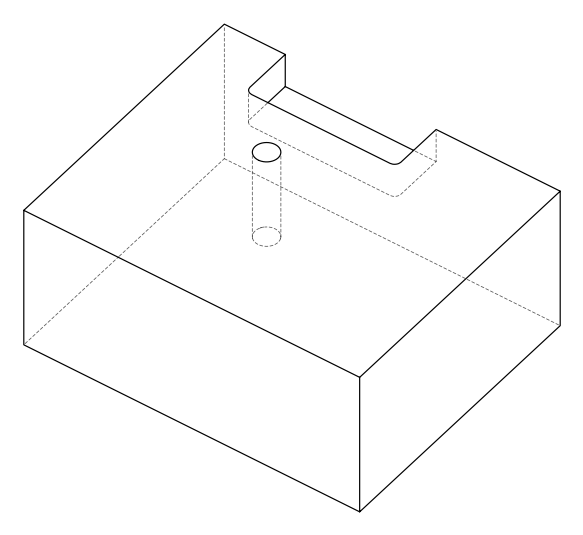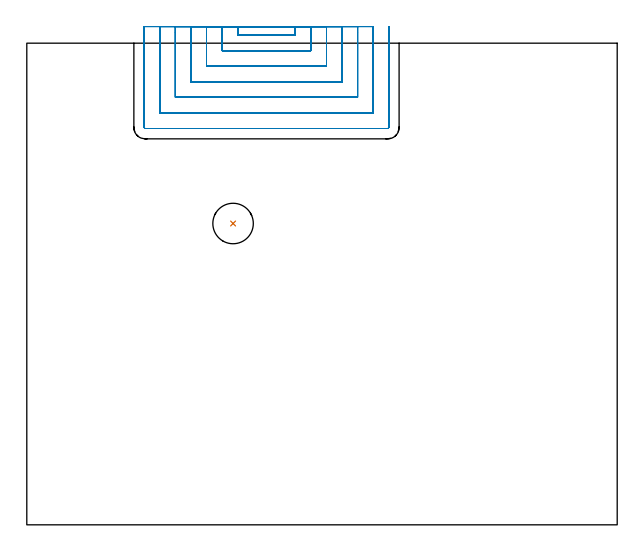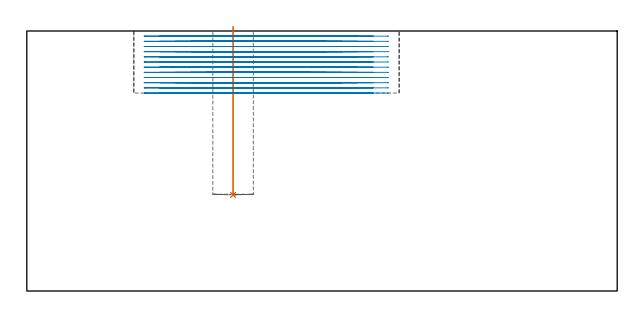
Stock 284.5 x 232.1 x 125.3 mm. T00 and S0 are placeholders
(PLAN: 2 operations, 1 tool changes, 43.5 min)
(1 INDEXABLE_INSERT_DRILL_BLIND_HOLE_FROM_SOLID | STEP1POCKET | NXT0302_010 | 0.33 min | 23504 mm3)
(2 MILL_SLOT | SLOT_PARTIAL_RECTANGULAR | NXT0201_013 | Follow Part, ap 2.5, ae 75% | 43.22 min | 175784 mm3)
(TOOL NXT0302_010 | Index. Insert Drill 19.5mm [880-D1950L25-05] | D19.5 PA176 FL98 Z2)
(TOOL NXT0201_013 | ENDMILL 10mm | D10 FL30 Z4)
(OP 1 INDEXABLE_INSERT_DRILL_BLIND_HOLE_FROM_SOLID)
G17 G21 G94 G90
T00 M6
G54
G17 G0 G90 X99.4 Y145.2 S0 M3
G43 Z135.3 H1
G94 G81 G98 Z46.3 F250. R127.3
G80
M5
M2
(OP 2 MILL_SLOT)
G17 G21 G94 G90
T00 M6
G54
G17 G0 G90 X101.6 Y240.1 S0 M3
G43 Z135.3 H0
Z122.808
G94 G1 Y237.1 F250.
Y236. F500.
X129.4
Y237.1
Y240.1 F250.
X94.1
Y237.1
Y228.5 F500.
X136.9
Y237.1
Y240.1 F250.
X86.6
Y237.1
Y221. F500.
X144.4
Y237.1
Y240.1 F250.
X79.1
Y237.1
Y213.5 F500.
X151.9
Y237.1
Y240.1 F250.
X71.6
Y237.1
Y206. F500.
X159.4
Y237.1
Y240.1 F250.
X64.1
Y237.1
Y198.5 F500.
X166.9
Y237.1
Y240.1 F250.
X56.6
Y237.1
Y191.5 F500.
G3 X57.1 Y191. R0.5
G1 X173.9
G3 X174.4 Y191.5 R0.5
G1 Y237.1
Y240.1 F250.
G0 X101.6 Z120.317
G1 Y237.1
Y236. F500.
X129.4
Y237.1
Y240.1 F250.
X94.1
Y237.1
Y228.5 F500.
X136.9
Y237.1
Y240.1 F250.
X86.6
Y237.1
Y221. F500.
X144.4
Y237.1
Y240.1 F250.
X79.1
Y237.1
Y213.5 F500.
X151.9
Y237.1
Y240.1 F250.
X71.6
Y237.1
Y206. F500.
X159.4
Y237.1
Y240.1 F250.
X64.1
Y237.1
Y198.5 F500.
X166.9
Y237.1
Y240.1 F250.
X56.6
Y237.1
Y191.5 F500.
G3 X57.1 Y191. R0.5
G1 X173.9
G3 X174.4 Y191.5 R0.5
G1 Y237.1
Y240.1 F250.
G0 X101.6 Z117.825
G1 Y237.1
Y236. F500.
X129.4
Y237.1
Y240.1 F250.
X94.1
Y237.1
Y228.5 F500.
X136.9
Y237.1
Y240.1 F250.
X86.6
Y237.1
Y221. F500.
X144.4
Y237.1
Y240.1 F250.
X79.1
Y237.1
Y213.5 F500.
X151.9
Y237.1
Y240.1 F250.
X71.6
Y237.1
Y206. F500.
X159.4
Y237.1
Y240.1 F250.
X64.1
Y237.1
Y198.5 F500.
X166.9
Y237.1
Y240.1 F250.
X56.6
Y237.1
Y191.5 F500.
G3 X57.1 Y191. R0.5
G1 X173.9
G3 X174.4 Y191.5 R0.5
G1 Y237.1
Y240.1 F250.
G0 X101.6 Z115.333
G1 Y237.1
Y236. F500.
X129.4
Y237.1
Y240.1 F250.
X94.1
Y237.1
Y228.5 F500.
X136.9
Y237.1
Y240.1 F250.
X86.6
Y237.1
Y221. F500.
X144.4
Y237.1
Y240.1 F250.
X79.1
Y237.1
Y213.5 F500.
X151.9
Y237.1
Y240.1 F250.
X71.6
Y237.1
Y206. F500.
X159.4
Y237.1
Y240.1 F250.
X64.1
Y237.1
Y198.5 F500.
X166.9
Y237.1
Y240.1 F250.
X56.6
Y237.1
Y191.5 F500.
G3 X57.1 Y191. R0.5
G1 X173.9
G3 X174.4 Y191.5 R0.5
G1 Y237.1
Y240.1 F250.
G0 X101.6 Z112.842
G1 Y237.1
Y236. F500.
X129.4
Y237.1
Y240.1 F250.
X94.1
Y237.1
Y228.5 F500.
X136.9
Y237.1
Y240.1 F250.
X86.6
Y237.1
Y221. F500.
X144.4
Y237.1
Y240.1 F250.
X79.1
Y237.1
Y213.5 F500.
X151.9
Y237.1
Y240.1 F250.
X71.6
Y237.1
Y206. F500.
X159.4
Y237.1
Y240.1 F250.
X64.1
Y237.1
Y198.5 F500.
X166.9
Y237.1
Y240.1 F250.
X56.6
Y237.1
Y191.5 F500.
G3 X57.1 Y191. R0.5
G1 X173.9
G3 X174.4 Y191.5 R0.5
G1 Y237.1
Y240.1 F250.
G0 X101.6 Z110.35
G1 Y237.1
Y236. F500.
X129.4
Y237.1
Y240.1 F250.
X94.1
Y237.1
Y228.5 F500.
X136.9
Y237.1
Y240.1 F250.
X86.6
Y237.1
Y221. F500.
X144.4
Y237.1
Y240.1 F250.
X79.1
Y237.1
Y213.5 F500.
X151.9
Y237.1
Y240.1 F250.
X71.6
Y237.1
Y206. F500.
X159.4
Y237.1
Y240.1 F250.
X64.1
Y237.1
Y198.5 F500.
X166.9
Y237.1
Y240.1 F250.
X56.6
Y237.1
Y191.5 F500.
G3 X57.1 Y191. R0.5
G1 X173.9
G3 X174.4 Y191.5 R0.5
G1 Y237.1
Y240.1 F250.
G0 X101.6 Z107.858
G1 Y237.1
Y236. F500.
X129.4
Y237.1
Y240.1 F250.
X94.1
Y237.1
Y228.5 F500.
X136.9
Y237.1
Y240.1 F250.
X86.6
Y237.1
Y221. F500.
X144.4
Y237.1
Y240.1 F250.
X79.1
Y237.1
Y213.5 F500.
X151.9
Y237.1
Y240.1 F250.
X71.6
Y237.1
Y206. F500.
X159.4
Y237.1
Y240.1 F250.
X64.1
Y237.1
Y198.5 F500.
X166.9
Y237.1
Y240.1 F250.
X56.6
Y237.1
Y191.5 F500.
G3 X57.1 Y191. R0.5
G1 X173.9
G3 X174.4 Y191.5 R0.5
G1 Y237.1
Y240.1 F250.
G0 X101.6 Z105.367
G1 Y237.1
Y236. F500.
X129.4
Y237.1
Y240.1 F250.
X94.1
Y237.1
Y228.5 F500.
X136.9
Y237.1
Y240.1 F250.
X86.6
Y237.1
Y221. F500.
X144.4
Y237.1
Y240.1 F250.
X79.1
Y237.1
Y213.5 F500.
X151.9
Y237.1
Y240.1 F250.
X71.6
Y237.1
Y206. F500.
X159.4
Y237.1
Y240.1 F250.
X64.1
Y237.1
Y198.5 F500.
X166.9
Y237.1
Y240.1 F250.
X56.6
Y237.1
Y191.5 F500.
G3 X57.1 Y191. R0.5
G1 X173.9
G3 X174.4 Y191.5 R0.5
G1 Y237.1
Y240.1 F250.
G0 X101.6 Z102.875
G1 Y237.1
Y236. F500.
X129.4
Y237.1
Y240.1 F250.
X94.1
Y237.1
Y228.5 F500.
X136.9
Y237.1
Y240.1 F250.
X86.6
Y237.1
Y221. F500.
X144.4
Y237.1
Y240.1 F250.
X79.1
Y237.1
Y213.5 F500.
X151.9
Y237.1
Y240.1 F250.
X71.6
Y237.1
Y206. F500.
X159.4
Y237.1
Y240.1 F250.
X64.1
Y237.1
Y198.5 F500.
X166.9
Y237.1
Y240.1 F250.
X56.6
Y237.1
Y191.5 F500.
G3 X57.1 Y191. R0.5
G1 X173.9
G3 X174.4 Y191.5 R0.5
G1 Y237.1
Y240.1 F250.
G0 X101.6 Z100.383
G1 Y237.1
Y236. F500.
X129.4
Y237.1
Y240.1 F250.
X94.1
Y237.1
Y228.5 F500.
X136.9
Y237.1
Y240.1 F250.
X86.6
Y237.1
Y221. F500.
X144.4
Y237.1
Y240.1 F250.
X79.1
Y237.1
Y213.5 F500.
X151.9
Y237.1
Y240.1 F250.
X71.6
Y237.1
Y206. F500.
X159.4
Y237.1
Y240.1 F250.
X64.1
Y237.1
Y198.5 F500.
X166.9
Y237.1
Y240.1 F250.
X56.6
Y237.1
Y191.5 F500.
G3 X57.1 Y191. R0.5
G1 X173.9
G3 X174.4 Y191.5 R0.5
G1 Y237.1
Y240.1 F250.
G0 X101.6 Z97.892
G1 Y237.1
Y236. F500.
X129.4
Y237.1
Y240.1 F250.
X94.1
Y237.1
Y228.5 F500.
X136.9
Y237.1
Y240.1 F250.
X86.6
Y237.1
Y221. F500.
X144.4
Y237.1
Y240.1 F250.
X79.1
Y237.1
Y213.5 F500.
X151.9
Y237.1
Y240.1 F250.
X71.6
Y237.1
Y206. F500.
X159.4
Y237.1
Y240.1 F250.
X64.1
Y237.1
Y198.5 F500.
X166.9
Y237.1
Y240.1 F250.
X56.6
Y237.1
Y191.5 F500.
G3 X57.1 Y191. R0.5
G1 X173.9
G3 X174.4 Y191.5 R0.5
G1 Y237.1
Y240.1 F250.
G0 X101.6 Z95.4
G1 Y237.1
Y236. F500.
X129.4
Y237.1
Y240.1 F250.
X94.1
Y237.1
Y228.5 F500.
X136.9
Y237.1
Y240.1 F250.
X86.6
Y237.1
Y221. F500.
X144.4
Y237.1
Y240.1 F250.
X79.1
Y237.1
Y213.5 F500.
X151.9
Y237.1
Y240.1 F250.
X71.6
Y237.1
Y206. F500.
X159.4
Y237.1
Y240.1 F250.
X64.1
Y237.1
Y198.5 F500.
X166.9
Y237.1
Y240.1 F250.
X56.6
Y237.1
Y191.5 F500.
G3 X57.1 Y191. R0.5
G1 X173.9
G3 X174.4 Y191.5 R0.5
G1 Y237.1
Y240.1 F250.
G0 Z135.3
M5
M2
